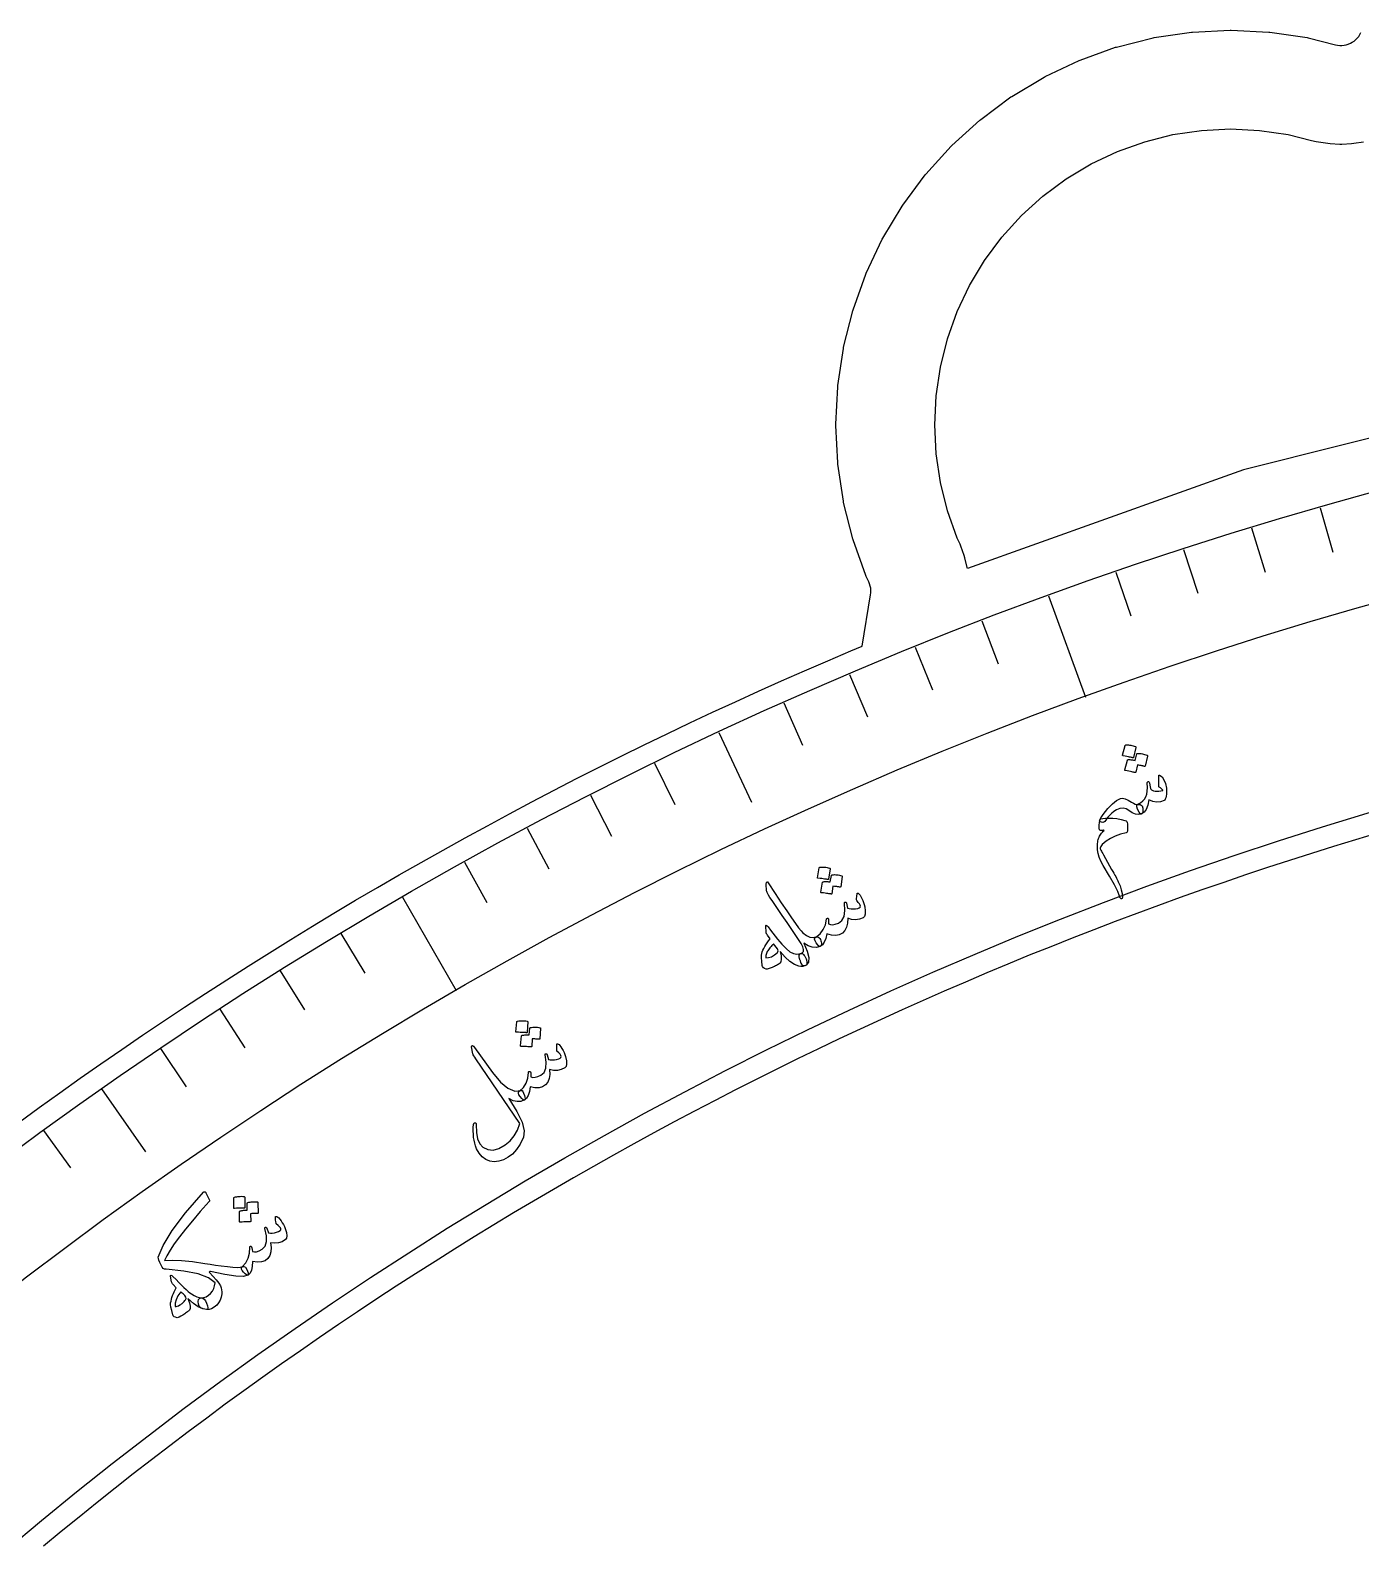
# Model space of a CAD drawing. Header units: millimetres. Extents: x -56 to 56, y -56 to 72.
# Drawn here: x -32.63 to -14.67, y 39.16 to 59.52 of the extents above; entities that cross this region are included whole.
import ezdxf

# ---------------------------------------------------------------- set-up
doc = ezdxf.new("R2010")
doc.units = ezdxf.units.MM
for name, color, linetype in [('CUT_INNER', 6, 'Continuous'), ('CUT_OUTER', 1, 'Continuous'), ('ENGRAVE', 7, 'Continuous'), ('ENGRAVE_FINE', 8, 'Continuous'), ('TEXT', 5, 'Continuous')]:
    doc.layers.add(name, color=color, linetype=linetype)

msp = doc.modelspace()

# ---------------------------------------------------------------- linework, layer by layer
at = {"layer": 'CUT_INNER'}
msp.add_lwpolyline([(-14.4429, 48.6854), (-14.7414, 48.5958), (-15.0393, 48.5045), (-15.3366, 48.4113), (-15.6334, 48.3162), (-15.9295, 48.2194), (-16.2251, 48.1208), (-16.5201, 48.0203), (-16.8144, 47.918), (-17.1081, 47.814), (-17.4012, 47.7081), (-17.6936, 47.6004), (-17.9853, 47.491), (-18.2764, 47.3797), (-18.5667, 47.2667), (-18.8564, 47.1519), (-19.1454, 47.0353), (-19.4336, 46.9169), (-19.7211, 46.7968), (-20.0079, 46.6749), (-20.2939, 46.5513), (-20.5792, 46.4259), (-20.8636, 46.2987), (-21.1473, 46.1698), (-21.4302, 46.0392), (-21.7123, 45.9068), (-21.9936, 45.7727), (-22.274, 45.6369), (-22.5536, 45.4994), (-22.8324, 45.3602), (-23.1103, 45.2192), (-23.3873, 45.0766), (-23.6635, 44.9322), (-23.9387, 44.7862), (-24.2131, 44.6384), (-24.4865, 44.489), (-24.759, 44.3379), (-25.0306, 44.1852), (-25.3012, 44.0308), (-25.5709, 43.8747), (-25.8397, 43.717), (-26.1074, 43.5576), (-26.3742, 43.3966), (-26.64, 43.2339), (-26.9048, 43.0697), (-27.1685, 42.9038), (-27.4313, 42.7363), (-27.693, 42.5671), (-27.9536, 42.3964), (-28.2132, 42.2241), (-28.4718, 42.0502), (-28.7293, 41.8747), (-28.9857, 41.6976), (-29.241, 41.519), (-29.4952, 41.3388), (-29.7483, 41.157), (-30.0003, 40.9737), (-30.2511, 40.7889), (-30.5008, 40.6025), (-30.7494, 40.4146), (-30.9968, 40.2252), (-31.243, 40.0342), (-31.4881, 39.8417), (-31.7319, 39.6478), (-31.9746, 39.4523), (-32.2161, 39.2554), (-32.4563, 39.057)], dxfattribs=at)
at = {"layer": 'CUT_OUTER'}
msp.add_lwpolyline([(-32.7872, 44.78), (-32.5118, 44.9804), (-32.2352, 45.179), (-31.9574, 45.376), (-31.6783, 45.5712), (-31.3981, 45.7647), (-31.1167, 45.9565), (-30.8341, 46.1466), (-30.5504, 46.3349), (-30.2655, 46.5215), (-29.9795, 46.7063), (-29.6924, 46.8894), (-29.4041, 47.0707), (-29.1147, 47.2502), (-28.8243, 47.428), (-28.5327, 47.6039), (-28.2401, 47.7781), (-27.9464, 47.9505), (-27.6516, 48.1211), (-27.3558, 48.2898), (-27.059, 48.4568), (-26.7612, 48.6219), (-26.4624, 48.7852), (-26.1625, 48.9466), (-25.8617, 49.1062), (-25.5599, 49.264), (-25.2571, 49.4199), (-24.9534, 49.5739), (-24.6488, 49.7261), (-24.3432, 49.8764), (-24.0367, 50.0249), (-23.7293, 50.1714), (-23.421, 50.3161), (-23.1118, 50.4588), (-22.8018, 50.5997), (-22.4909, 50.7386), (-22.1791, 50.8757), (-21.8666, 51.0108), (-21.5532, 51.144), (-21.4033, 51.2066), (-21.2878, 51.8999), (-21.2843, 51.93), (-21.2839, 51.9603), (-21.2866, 51.9906), (-21.2923, 52.0204), (-21.3009, 52.0494), (-21.3125, 52.0775), (-21.3473, 52.151), (-21.3529, 52.1646), (-21.5241, 52.643), (-21.5284, 52.6571), (-21.6518, 53.15), (-21.6547, 53.1644), (-21.7293, 53.6671), (-21.7307, 53.6817), (-21.7556, 54.1892), (-21.7556, 54.2039), (-21.7307, 54.7115), (-21.7293, 54.7261), (-21.6547, 55.2287), (-21.6518, 55.2432), (-21.5284, 55.7361), (-21.5241, 55.7502), (-21.3529, 56.2286), (-21.3473, 56.2422), (-21.13, 56.7015), (-21.1231, 56.7145), (-20.8619, 57.1504), (-20.8537, 57.1626), (-20.551, 57.5707), (-20.5417, 57.5821), (-20.2004, 57.9586), (-20.19, 57.969), (-19.8135, 58.3102), (-19.8021, 58.3196), (-19.394, 58.6223), (-19.3818, 58.6304), (-18.9459, 58.8917), (-18.9329, 58.8986), (-18.4736, 59.1159), (-18.46, 59.1215), (-17.9816, 59.2927), (-17.9675, 59.297), (-17.4746, 59.4204), (-17.4602, 59.4233), (-16.9575, 59.4979), (-16.9429, 59.4993), (-16.4354, 59.5242), (-16.4206, 59.5242), (-15.9131, 59.4993), (-15.8985, 59.4979), (-15.3958, 59.4233), (-15.3814, 59.4204), (-15.0124, 59.328), (-14.9836, 59.3223), (-14.9543, 59.3194), (-14.9248, 59.3194), (-14.8955, 59.3223), (-14.8666, 59.328), (-14.8385, 59.3365), (-14.8113, 59.3478), (-14.7853, 59.3617), (-14.7608, 59.378), (-14.7381, 59.3967), (-14.7173, 59.4175), (-14.6986, 59.4403), (-14.6822, 59.4648), (-14.6683, 59.4907)], dxfattribs=at)
at = {"layer": 'ENGRAVE'}
for points in [[(-10.9251, 54.924), (-16.2559, 53.5887), (-19.9811, 52.2558), (-19.984, 52.2705), (-20.0159, 52.4013), (-20.0246, 52.4304), (-20.0696, 52.5573), (-20.0811, 52.5854), (-20.1084, 52.647), (-20.1183, 52.668), (-20.2504, 53.0371), (-20.3456, 53.4173), (-20.4032, 53.8051), (-20.4224, 54.1966), (-20.4032, 54.5881), (-20.3456, 54.9759), (-20.2504, 55.3561), (-20.1183, 55.7252), (-19.9507, 56.0795), (-19.7492, 56.4158), (-19.5157, 56.7306), (-19.2525, 57.0211), (-18.962, 57.2843), (-18.6472, 57.5178), (-18.3109, 57.7193), (-17.9566, 57.8869), (-17.5875, 58.019), (-17.2073, 58.1142), (-16.8195, 58.1717), (-16.428, 58.191), (-16.0365, 58.1717), (-15.6487, 58.1142), (-15.3361, 58.0359), (-15.2723, 58.0216), (-15.2434, 58.0159), (-15.1141, 57.9967), (-15.0848, 57.9938), (-14.9543, 57.9874), (-14.9248, 57.9874), (-14.7943, 57.9938), (-14.765, 57.9967), (-14.6357, 58.0159)], [(-18.8853, 51.887), (-18.3884, 50.5216)], [(-23.3357, 50.0436), (-22.8971, 49.1029)], [(-27.6085, 47.8193), (-26.882, 46.561)], [(-31.6711, 45.2311), (-31.0759, 44.3809)]]:
    msp.add_lwpolyline(points, dxfattribs=at)
for radius in [55.2169, 53.764, 51.0656]:
    msp.add_circle((0, 0), radius, dxfattribs=at)
at = {"layer": 'ENGRAVE_FINE'}
for points in [[(-15.2199, 53.0779), (-15.0482, 52.4794)], [(-16.1439, 52.8042), (-15.9618, 52.2087)], [(-17.063, 52.5144), (-16.8705, 51.9222)], [(-17.9769, 52.2087), (-17.7741, 51.6199)], [(-19.788, 51.5495), (-19.5648, 50.9681)], [(-20.6846, 51.1963), (-20.4514, 50.6189)], [(-21.575, 50.8275), (-21.3317, 50.2543)], [(-22.4588, 50.4432), (-22.2055, 49.8743)], [(-24.2055, 49.6287), (-23.9325, 49.069)], [(-25.068, 49.1987), (-24.7853, 48.6438)], [(-25.9228, 48.7537), (-25.6304, 48.2039)], [(-26.7697, 48.2938), (-26.4678, 47.7492)], [(-28.4388, 47.3302), (-28.1181, 46.7964)], [(-29.2605, 46.8266), (-28.9305, 46.2985)], [(-30.0733, 46.3088), (-29.7342, 45.7866)], [(-30.8769, 45.7769), (-30.5287, 45.2607)], [(-32.4557, 44.6715), (-32.0897, 44.1677)]]:
    msp.add_lwpolyline(points, dxfattribs=at)
at = {"layer": 'TEXT'}
for points in [[(-17.8506, 49.869), (-17.8494, 49.8715), (-17.8472, 49.8735), (-17.844, 49.8751), (-17.8398, 49.8762), (-17.8233, 49.876), (-17.8071, 49.8751), (-17.7911, 49.8735), (-17.7754, 49.8711), (-17.7599, 49.868), (-17.7444, 49.8641), (-17.7289, 49.8593), (-17.7134, 49.8537), (-17.7092, 49.8512), (-17.7065, 49.8483), (-17.7054, 49.8451), (-17.7058, 49.8416), (-17.7371, 49.7052), (-17.7389, 49.7023), (-17.7422, 49.7009), (-17.7468, 49.7011), (-17.7529, 49.7028), (-17.7581, 49.7043), (-17.7662, 49.7063), (-17.7772, 49.709), (-17.7912, 49.7122), (-17.8082, 49.716), (-17.8286, 49.7203), (-17.8522, 49.725), (-17.8792, 49.7301), (-17.8829, 49.7313), (-17.8852, 49.7329), (-17.886, 49.7351), (-17.8853, 49.7378)], [(-17.6944, 49.7533), (-17.6932, 49.7558), (-17.691, 49.7578), (-17.6878, 49.7594), (-17.6836, 49.7605), (-17.6672, 49.7602), (-17.651, 49.7593), (-17.6351, 49.7576), (-17.6194, 49.7552), (-17.6039, 49.7521), (-17.5884, 49.7481), (-17.573, 49.7433), (-17.5575, 49.7376), (-17.5542, 49.7354), (-17.552, 49.7326), (-17.5511, 49.7291), (-17.5514, 49.725), (-17.5828, 49.5887), (-17.5842, 49.5866), (-17.5871, 49.5856), (-17.5914, 49.5857), (-17.5971, 49.5869), (-17.6009, 49.5879), (-17.6068, 49.5893), (-17.6149, 49.5911), (-17.6251, 49.5935), (-17.6374, 49.5962), (-17.6518, 49.5992), (-17.6683, 49.6025), (-17.6868, 49.6061), (-17.709, 49.5059), (-17.7109, 49.5029), (-17.7141, 49.5016), (-17.7187, 49.5018), (-17.7248, 49.5035), (-17.7299, 49.505), (-17.738, 49.507), (-17.749, 49.5097), (-17.7629, 49.5129), (-17.78, 49.5167), (-17.8003, 49.521), (-17.8238, 49.5257), (-17.8507, 49.5309), (-17.8538, 49.5322), (-17.8556, 49.5341), (-17.8561, 49.5363), (-17.8553, 49.5391), (-17.821, 49.6702), (-17.8198, 49.6727), (-17.8177, 49.6747), (-17.8145, 49.6763), (-17.8103, 49.6774), (-17.7987, 49.6772), (-17.787, 49.6768), (-17.7754, 49.6761), (-17.7637, 49.6751), (-17.7521, 49.6736), (-17.7407, 49.6716), (-17.7293, 49.669), (-17.7181, 49.6658)], [(-17.3973, 49.4567), (-17.3969, 49.4634), (-17.3949, 49.4674), (-17.3913, 49.4687), (-17.3862, 49.4672), (-17.3537, 49.4434), (-17.3277, 49.4063), (-17.3082, 49.3558), (-17.295, 49.2919), (-17.2925, 49.2633), (-17.2921, 49.2358), (-17.294, 49.2093), (-17.2981, 49.1839), (-17.3041, 49.1607), (-17.3107, 49.1428), (-17.318, 49.1303), (-17.3259, 49.1231), (-17.3753, 49.1071), (-17.4262, 49.1032), (-17.4787, 49.1116), (-17.5326, 49.1321), (-17.5468, 49.0599), (-17.5682, 49.0044), (-17.5967, 48.9654), (-17.6323, 48.943), (-17.6385, 48.9429), (-17.6456, 48.9469), (-17.6535, 48.9549), (-17.6622, 48.9669), (-17.6834, 49.0072), (-17.6934, 49.0385), (-17.6921, 49.061), (-17.6796, 49.0744), (-17.6435, 49.095), (-17.6136, 49.1184), (-17.5898, 49.1447), (-17.5722, 49.174), (-17.5602, 49.2087), (-17.5533, 49.2512), (-17.5513, 49.3016), (-17.5545, 49.3599), (-17.554, 49.3672), (-17.5516, 49.3729), (-17.5475, 49.3769), (-17.5416, 49.3794), (-17.5348, 49.3798), (-17.5297, 49.3774), (-17.5263, 49.3721), (-17.5246, 49.364), (-17.5203, 49.3325), (-17.5156, 49.3074), (-17.5106, 49.289), (-17.5052, 49.277), (-17.4976, 49.2695), (-17.4854, 49.263), (-17.4687, 49.2575), (-17.4473, 49.253), (-17.4227, 49.2507), (-17.3974, 49.2513), (-17.3715, 49.2548), (-17.345, 49.2612), (-17.3449, 49.2612), (-17.3446, 49.2613), (-17.3442, 49.2615), (-17.3435, 49.2617), (-17.343, 49.2634), (-17.3439, 49.2661), (-17.3461, 49.2698), (-17.3496, 49.2744), (-17.3554, 49.2802), (-17.3641, 49.2874), (-17.3758, 49.296), (-17.3904, 49.3061), (-17.393, 49.3079), (-17.3949, 49.3107), (-17.3961, 49.3143), (-17.3965, 49.3187)], [(-17.9151, 49.1509), (-17.8865, 49.1548), (-17.8517, 49.148), (-17.8107, 49.1303), (-17.7636, 49.1019), (-17.7392, 49.0873), (-17.7178, 49.0776), (-17.6994, 49.0728), (-17.684, 49.0729), (-17.647, 49.072), (-17.6227, 49.0545), (-17.6112, 49.0205), (-17.6124, 48.9699), (-17.6149, 48.9604), (-17.6197, 48.9525), (-17.627, 48.9462), (-17.6366, 48.9414), (-17.674, 48.9345), (-17.7137, 48.94), (-17.7556, 48.9579), (-17.7997, 48.9881), (-17.8384, 49.0119), (-17.879, 49.0216), (-17.9218, 49.017), (-17.9666, 48.9982), (-17.9887, 48.9851), (-18.0099, 48.9707), (-18.03, 48.9551), (-18.0492, 48.9381), (-18.0672, 48.9199), (-18.0838, 48.9005), (-18.099, 48.88), (-18.1129, 48.8583), (-18.1261, 48.8411), (-18.1398, 48.8309), (-18.154, 48.8275), (-18.1687, 48.8309), (-18.1823, 48.8384), (-18.1912, 48.8461), (-18.1956, 48.8541), (-18.1952, 48.8624), (-18.1905, 48.8739), (-18.1812, 48.89), (-18.1671, 48.9108), (-18.1483, 48.9362), (-18.0831, 49.0168), (-18.0224, 49.0794), (-17.9663, 49.1241), (-17.9151, 49.1509)], [(-18.2007, 48.7444), (-18.2006, 48.7917), (-18.1989, 48.8279), (-18.1955, 48.8532), (-18.1905, 48.8675), (-18.1778, 48.8764), (-18.1537, 48.8828), (-18.1182, 48.8869), (-18.0713, 48.8885), (-18.0164, 48.8869), (-17.9618, 48.8809), (-17.9075, 48.8707), (-17.8536, 48.8561), (-17.8391, 48.8496), (-17.8287, 48.8396), (-17.8223, 48.826), (-17.82, 48.8089), (-17.819, 48.7913), (-17.8184, 48.7756), (-17.8181, 48.7618), (-17.8181, 48.7501), (-17.8183, 48.7404), (-17.8185, 48.733), (-17.8186, 48.7279), (-17.8188, 48.725), (-17.8207, 48.7114), (-17.8244, 48.7011), (-17.8299, 48.694), (-17.8372, 48.6902), (-17.9148, 48.6694), (-17.9856, 48.6434), (-18.0495, 48.6122), (-18.1066, 48.5758), (-18.1362, 48.5527), (-18.1602, 48.5292), (-18.1784, 48.5054), (-18.191, 48.4812), (-18.1902, 48.4776), (-18.1879, 48.4718), (-18.1842, 48.4637), (-18.1789, 48.4534), (-18.1723, 48.4408), (-18.1642, 48.426), (-18.1546, 48.4089), (-18.1435, 48.3896), (-18.0347, 48.195), (-18.0191, 48.1679), (-18.0047, 48.1426), (-17.9915, 48.119), (-17.9794, 48.0972), (-17.9686, 48.0772), (-17.9592, 48.059), (-17.9512, 48.0426), (-17.9447, 48.0282), (-17.9209, 47.9713), (-17.9031, 47.9181), (-17.8915, 47.8688), (-17.8858, 47.8231), (-17.8869, 47.8141), (-17.8896, 47.8072), (-17.8939, 47.8024), (-17.8997, 47.7997), (-17.9086, 47.7998), (-17.9164, 47.8054), (-17.9231, 47.8167), (-17.9286, 47.8336), (-17.9522, 47.8955), (-17.9967, 47.985), (-18.0622, 48.1021), (-18.1488, 48.2467), (-18.1794, 48.3044), (-18.2022, 48.3593), (-18.2171, 48.4113), (-18.2242, 48.4604), (-18.2253, 48.4834), (-18.2255, 48.5054), (-18.225, 48.5262), (-18.2236, 48.5461), (-18.2214, 48.5648), (-18.2183, 48.5823), (-18.2143, 48.5985), (-18.2094, 48.6136), (-18.203, 48.6281), (-18.1957, 48.6423), (-18.1876, 48.6562), (-18.1786, 48.6698), (-18.169, 48.6832), (-18.1587, 48.6963), (-18.1478, 48.7093), (-18.1364, 48.722), (-18.1376, 48.7224), (-18.1391, 48.7227), (-18.141, 48.7228), (-18.1432, 48.7228), (-18.1459, 48.7226), (-18.1489, 48.7223), (-18.1522, 48.7219), (-18.1559, 48.7214), (-18.1594, 48.7217), (-18.1629, 48.7219), (-18.1665, 48.7219), (-18.1701, 48.7219), (-18.1738, 48.7218), (-18.1777, 48.7218), (-18.1816, 48.7218), (-18.1857, 48.7219), (-18.1923, 48.7236), (-18.1971, 48.728), (-18.1999, 48.7349), (-18.2007, 48.7444)], [(-21.9815, 48.2166), (-21.9805, 48.2192), (-21.9785, 48.2214), (-21.9755, 48.2232), (-21.9714, 48.2247), (-21.9549, 48.2259), (-21.9386, 48.2263), (-21.9226, 48.2261), (-21.9068, 48.225), (-21.891, 48.2233), (-21.8752, 48.2206), (-21.8594, 48.2172), (-21.8434, 48.2129), (-21.839, 48.2107), (-21.8361, 48.2081), (-21.8347, 48.205), (-21.8348, 48.2014), (-21.8546, 48.0629), (-21.8562, 48.0598), (-21.8594, 48.0582), (-21.864, 48.058), (-21.8702, 48.0592), (-21.8755, 48.0602), (-21.8837, 48.0616), (-21.8949, 48.0633), (-21.9091, 48.0654), (-21.9265, 48.0677), (-21.9471, 48.0702), (-21.9711, 48.0729), (-21.9984, 48.0758), (-22.0022, 48.0766), (-22.0046, 48.0781), (-22.0056, 48.0802), (-22.0051, 48.083)], [(-21.8161, 48.1145), (-21.8151, 48.1171), (-21.8131, 48.1193), (-21.81, 48.1211), (-21.8059, 48.1225), (-21.7895, 48.1237), (-21.7733, 48.1241), (-21.7573, 48.1237), (-21.7415, 48.1227), (-21.7258, 48.1208), (-21.71, 48.1182), (-21.6942, 48.1147), (-21.6784, 48.1103), (-21.6748, 48.1084), (-21.6725, 48.1057), (-21.6712, 48.1023), (-21.6712, 48.0982), (-21.6911, 47.9598), (-21.6923, 47.9576), (-21.6951, 47.9563), (-21.6993, 47.9561), (-21.7052, 47.9568), (-21.709, 47.9574), (-21.7151, 47.9583), (-21.7233, 47.9595), (-21.7336, 47.961), (-21.7461, 47.9627), (-21.7607, 47.9645), (-21.7774, 47.9664), (-21.7962, 47.9684), (-21.81, 47.8666), (-21.8116, 47.8636), (-21.8147, 47.8619), (-21.8193, 47.8617), (-21.8255, 47.863), (-21.8307, 47.864), (-21.839, 47.8654), (-21.8502, 47.8671), (-21.8643, 47.8691), (-21.8816, 47.8715), (-21.9022, 47.874), (-21.9261, 47.8767), (-21.9533, 47.8796), (-21.9565, 47.8807), (-21.9584, 47.8824), (-21.9591, 47.8846), (-21.9586, 47.8875), (-21.9354, 48.021), (-21.9344, 48.0236), (-21.9324, 48.0258), (-21.9293, 48.0276), (-21.9253, 48.029), (-21.9137, 48.0299), (-21.902, 48.0304), (-21.8904, 48.0307), (-21.8787, 48.0306), (-21.867, 48.0302), (-21.8554, 48.0291), (-21.8438, 48.0275), (-21.8324, 48.0253)], [(-22.2461, 46.9897), (-22.2507, 47.0174), (-22.2504, 47.0384), (-22.2452, 47.0526), (-22.2351, 47.0602), (-22.2193, 47.0663), (-22.2073, 47.0729), (-22.1993, 47.08), (-22.1951, 47.0877), (-22.1944, 47.1147), (-22.205, 47.1503), (-22.2269, 47.1946), (-22.2601, 47.2475), (-22.3425, 47.3689), (-22.4158, 47.4769), (-22.4801, 47.5717), (-22.5351, 47.6532), (-22.5812, 47.7213), (-22.6182, 47.7762), (-22.6463, 47.8176), (-22.6653, 47.8457), (-22.6769, 47.8648), (-22.6856, 47.8812), (-22.6912, 47.895), (-22.6939, 47.9061), (-22.6971, 47.9938), (-22.6929, 48.0163), (-22.6869, 48.0274), (-22.6789, 48.0272), (-22.6691, 48.0157), (-22.5764, 47.8712), (-22.4936, 47.7438), (-22.4204, 47.6337), (-22.3569, 47.5407), (-22.3033, 47.4648), (-22.2596, 47.4058), (-22.2257, 47.3636), (-22.2018, 47.3384), (-22.1527, 47.3014), (-22.1072, 47.2798), (-22.0653, 47.2737), (-22.0271, 47.283), (-22.0149, 47.2857), (-22.0023, 47.2829), (-21.9892, 47.2746), (-21.9757, 47.2606), (-21.9657, 47.2466), (-21.9583, 47.2315), (-21.9537, 47.2153), (-21.9518, 47.1982), (-21.9526, 47.1828), (-21.9556, 47.1707), (-21.9608, 47.1619), (-21.9681, 47.1563), (-22.0207, 47.141), (-22.0752, 47.1431), (-22.1316, 47.1628), (-22.1898, 47.1999), (-22.1436, 47.0928), (-22.1228, 47.0076), (-22.1274, 46.9443), (-22.1574, 46.9029), (-22.1672, 46.8968), (-22.1765, 46.893), (-22.1852, 46.8917), (-22.1934, 46.8928), (-22.2026, 46.8967), (-22.211, 46.9038), (-22.2185, 46.914), (-22.2252, 46.9275), (-22.2281, 46.9355), (-22.231, 46.9434), (-22.2339, 46.9512), (-22.2367, 46.959), (-22.2394, 46.9667), (-22.2419, 46.9744), (-22.2441, 46.982), (-22.2461, 46.9897)], [(-21.4696, 47.8706), (-21.4675, 47.8741), (-21.4635, 47.875), (-21.4577, 47.8734), (-21.4502, 47.8691), (-21.4403, 47.8606), (-21.4296, 47.8469), (-21.418, 47.828), (-21.4057, 47.804), (-21.3927, 47.7762), (-21.382, 47.7483), (-21.3736, 47.7202), (-21.3674, 47.6919), (-21.3606, 47.6346), (-21.3619, 47.5906), (-21.3712, 47.56), (-21.3887, 47.5428), (-21.4397, 47.5233), (-21.4914, 47.5156), (-21.5441, 47.5196), (-21.5977, 47.5352), (-21.6004, 47.471), (-21.6131, 47.416), (-21.636, 47.3703), (-21.669, 47.3338), (-21.7103, 47.3101), (-21.7589, 47.301), (-21.8149, 47.3064), (-21.8783, 47.3263), (-21.893, 47.2634), (-21.9131, 47.214), (-21.9386, 47.1781), (-21.9695, 47.1557), (-21.9781, 47.1564), (-21.99, 47.165), (-22.0051, 47.1814), (-22.0235, 47.2058), (-22.0381, 47.2316), (-22.0438, 47.2529), (-22.0406, 47.2698), (-22.0285, 47.2823), (-21.9706, 47.3271), (-21.9271, 47.382), (-21.898, 47.4471), (-21.8834, 47.5223), (-21.8826, 47.5264), (-21.8812, 47.5297), (-21.8793, 47.5322), (-21.8767, 47.5339), (-21.8732, 47.5351), (-21.8697, 47.5354), (-21.8663, 47.5348), (-21.8629, 47.5334), (-21.8581, 47.5265), (-21.8552, 47.5122), (-21.8544, 47.4906), (-21.8555, 47.4617), (-21.8316, 47.4508), (-21.8012, 47.4486), (-21.7645, 47.4551), (-21.7213, 47.4703), (-21.6746, 47.5048), (-21.6455, 47.5608), (-21.634, 47.6384), (-21.6401, 47.7376), (-21.6404, 47.7426), (-21.6399, 47.7466), (-21.6384, 47.7495), (-21.636, 47.7513), (-21.6319, 47.7528), (-21.628, 47.7533), (-21.6242, 47.7528), (-21.6207, 47.7514), (-21.6174, 47.7487), (-21.6147, 47.7456), (-21.6127, 47.7423), (-21.6115, 47.7386), (-21.5988, 47.6728), (-21.5756, 47.6656), (-21.5498, 47.6617), (-21.5216, 47.661), (-21.4907, 47.6637), (-21.4621, 47.6692), (-21.4418, 47.6768), (-21.4298, 47.6863), (-21.4261, 47.6978), (-21.4294, 47.7115), (-21.4388, 47.7288), (-21.4542, 47.7497), (-21.4758, 47.7742), (-21.4779, 47.783), (-21.4776, 47.8019), (-21.4748, 47.8311), (-21.4696, 47.8706)], [(-22.4256, 47.1227), (-22.3775, 47.0832), (-22.3297, 47.0596), (-22.2822, 47.052), (-22.2351, 47.0602), (-22.2219, 47.0619), (-22.2088, 47.058), (-22.1959, 47.0484), (-22.1831, 47.0333), (-22.1775, 47.0246), (-22.1722, 47.0156), (-22.1672, 47.0063), (-22.1624, 46.9967), (-22.1581, 46.9867), (-22.1546, 46.9763), (-22.1517, 46.9657), (-22.1495, 46.9547), (-22.1471, 46.9361), (-22.1474, 46.9214), (-22.1503, 46.9105), (-22.156, 46.9036), (-22.1792, 46.8926), (-22.2035, 46.8862), (-22.229, 46.8845), (-22.2556, 46.8873), (-22.315, 46.9095), (-22.3769, 46.9504), (-22.4415, 47.01), (-22.5087, 47.0883), (-22.4969, 47.0286), (-22.4938, 46.9818), (-22.4995, 46.9481), (-22.514, 46.9274), (-22.5238, 46.9203), (-22.5344, 46.9133), (-22.5458, 46.9063), (-22.5579, 46.8994), (-22.5709, 46.8925), (-22.5849, 46.8856), (-22.5998, 46.8786), (-22.6156, 46.8716), (-22.6453, 46.8597), (-22.6688, 46.852), (-22.6862, 46.8485), (-22.6975, 46.8493), (-22.7192, 46.8571), (-22.7353, 46.868), (-22.7459, 46.8821), (-22.7509, 46.8993), (-22.7573, 46.9574), (-22.7605, 47.0033), (-22.7605, 47.0369), (-22.7574, 47.0583), (-22.7502, 47.0813), (-22.7411, 47.1049), (-22.7301, 47.129), (-22.7172, 47.1535), (-22.7023, 47.1786), (-22.6855, 47.2041), (-22.6667, 47.2301), (-22.646, 47.2566), (-22.6813, 47.3085), (-22.6852, 47.315), (-22.6887, 47.3209), (-22.6919, 47.3264), (-22.6948, 47.3313), (-22.6971, 47.3359), (-22.6988, 47.3402), (-22.6998, 47.3441), (-22.7001, 47.3477), (-22.7035, 47.427), (-22.7019, 47.4385), (-22.6959, 47.441), (-22.6853, 47.4344), (-22.6702, 47.4188), (-22.639, 47.3746), (-22.6079, 47.3324), (-22.5769, 47.2924), (-22.546, 47.2545), (-22.5153, 47.2187), (-22.485, 47.1847), (-22.4551, 47.1528), (-22.4256, 47.1227)], [(-22.5971, 47.1905), (-22.6057, 47.1828), (-22.6144, 47.1745), (-22.6233, 47.1657), (-22.6324, 47.1564), (-22.6415, 47.1463), (-22.6503, 47.1353), (-22.6588, 47.1233), (-22.6671, 47.1104), (-22.6752, 47.0976), (-22.6823, 47.0846), (-22.6884, 47.0714), (-22.6936, 47.0581), (-22.6977, 47.0445), (-22.7007, 47.0309), (-22.7026, 47.0172), (-22.7033, 47.0034), (-22.6645, 47.0043), (-22.625, 47.0166), (-22.5847, 47.0401), (-22.5436, 47.075), (-22.5387, 47.0837), (-22.5375, 47.0947), (-22.54, 47.108), (-22.5462, 47.1237)], [(-26.064, 46.1378), (-26.0632, 46.1405), (-26.0614, 46.1429), (-26.0585, 46.1449), (-26.0545, 46.1467), (-26.0382, 46.1493), (-26.0221, 46.1512), (-26.0061, 46.1523), (-25.9902, 46.1527), (-25.9744, 46.1523), (-25.9584, 46.151), (-25.9423, 46.1489), (-25.9261, 46.146), (-25.9215, 46.1443), (-25.9184, 46.1419), (-25.9167, 46.1389), (-25.9165, 46.1354), (-25.9243, 45.9957), (-25.9256, 45.9924), (-25.9286, 45.9905), (-25.9332, 45.99), (-25.9394, 45.9907), (-25.9448, 45.9912), (-25.9531, 45.9918), (-25.9645, 45.9926), (-25.9788, 45.9934), (-25.9962, 45.9942), (-26.017, 45.995), (-26.0411, 45.9956), (-26.0686, 45.9961), (-26.0725, 45.9966), (-26.075, 45.9978), (-26.0761, 45.9999), (-26.0759, 46.0027)], [(-25.8903, 46.0504), (-25.8896, 46.053), (-25.8877, 46.0554), (-25.8849, 46.0575), (-25.8809, 46.0592), (-25.8647, 46.0618), (-25.8485, 46.0636), (-25.8326, 46.0647), (-25.8167, 46.065), (-25.8009, 46.0645), (-25.785, 46.0632), (-25.7689, 46.0611), (-25.7528, 46.0581), (-25.7491, 46.0565), (-25.7465, 46.0541), (-25.745, 46.0508), (-25.7446, 46.0467), (-25.7524, 45.9071), (-25.7534, 45.9047), (-25.7561, 45.9032), (-25.7603, 45.9026), (-25.7662, 45.9029), (-25.7701, 45.9032), (-25.7762, 45.9035), (-25.7845, 45.904), (-25.7949, 45.9046), (-25.8075, 45.9052), (-25.8222, 45.9057), (-25.839, 45.9062), (-25.8579, 45.9066), (-25.8628, 45.804), (-25.8641, 45.8008), (-25.8671, 45.7989), (-25.8717, 45.7983), (-25.8779, 45.799), (-25.8833, 45.7996), (-25.8916, 45.8002), (-25.9029, 45.8009), (-25.9172, 45.8018), (-25.9346, 45.8026), (-25.9553, 45.8034), (-25.9794, 45.804), (-26.0067, 45.8045), (-26.01, 45.8054), (-26.0121, 45.8069), (-26.013, 45.809), (-26.0127, 45.8119), (-26.0011, 45.9469), (-26.0003, 45.9496), (-25.9985, 45.9519), (-25.9956, 45.954), (-25.9917, 45.9558), (-25.9802, 45.9577), (-25.9687, 45.9592), (-25.9571, 45.9605), (-25.9454, 45.9614), (-25.9337, 45.962), (-25.9221, 45.9619), (-25.9104, 45.9613), (-25.8988, 45.9601)], [(-25.5241, 45.8373), (-25.5222, 45.841), (-25.5184, 45.8423), (-25.5125, 45.8411), (-25.5046, 45.8375), (-25.494, 45.8299), (-25.4821, 45.8171), (-25.469, 45.7994), (-25.4546, 45.7765), (-25.4393, 45.7499), (-25.4262, 45.723), (-25.4154, 45.6957), (-25.4068, 45.6681), (-25.3951, 45.6116), (-25.3925, 45.5677), (-25.3992, 45.5364), (-25.4152, 45.5177), (-25.4642, 45.494), (-25.5152, 45.4818), (-25.568, 45.4812), (-25.6227, 45.4921), (-25.6198, 45.4279), (-25.6278, 45.3721), (-25.6467, 45.3245), (-25.6764, 45.2853), (-25.7155, 45.2582), (-25.7631, 45.2449), (-25.8194, 45.2454), (-25.8842, 45.2598), (-25.8935, 45.1958), (-25.9092, 45.1448), (-25.9315, 45.1069), (-25.9603, 45.0819), (-25.969, 45.0818), (-25.9815, 45.0894), (-25.9981, 45.1045), (-26.0185, 45.1272), (-26.0352, 45.1516), (-26.0427, 45.1723), (-26.041, 45.1895), (-26.03, 45.203), (-25.9762, 45.2526), (-25.9376, 45.311), (-25.9143, 45.3784), (-25.9062, 45.4546), (-25.9058, 45.4587), (-25.9047, 45.4621), (-25.903, 45.4648), (-25.9006, 45.4667), (-25.8972, 45.4682), (-25.8938, 45.4688), (-25.8903, 45.4686), (-25.8867, 45.4674), (-25.8813, 45.4609), (-25.8773, 45.4469), (-25.8746, 45.4255), (-25.8732, 45.3966), (-25.8484, 45.3878), (-25.818, 45.3882), (-25.782, 45.3979), (-25.7402, 45.4168), (-25.6967, 45.4552), (-25.6725, 45.5135), (-25.6678, 45.5918), (-25.6824, 45.6901), (-25.6832, 45.6951), (-25.683, 45.6991), (-25.6818, 45.7021), (-25.6796, 45.7041), (-25.6756, 45.7059), (-25.6717, 45.7067), (-25.668, 45.7066), (-25.6643, 45.7055), (-25.6607, 45.7031), (-25.6578, 45.7003), (-25.6556, 45.6971), (-25.654, 45.6935), (-25.6356, 45.6291), (-25.6119, 45.6239), (-25.586, 45.6223), (-25.5577, 45.6241), (-25.5272, 45.6293), (-25.4992, 45.6374), (-25.4796, 45.6466), (-25.4685, 45.6572), (-25.4659, 45.669), (-25.4703, 45.6823), (-25.4811, 45.6987), (-25.4983, 45.7182), (-25.5219, 45.7408), (-25.5248, 45.7493), (-25.5261, 45.7682), (-25.5259, 45.7976), (-25.5241, 45.8373)], [(-26.3946, 45.4548), (-26.2868, 45.3244), (-26.1854, 45.2405), (-26.0903, 45.2031), (-26.0014, 45.2122), (-25.993, 45.2081), (-25.9838, 45.1955), (-25.9737, 45.1745), (-25.9628, 45.145), (-25.9551, 45.1212), (-25.9519, 45.1029), (-25.9532, 45.09), (-25.959, 45.0827), (-26.0085, 45.0631), (-26.0608, 45.0598), (-26.1158, 45.0728), (-26.1737, 45.102), (-26.0633, 44.9282), (-25.9934, 44.783), (-25.9638, 44.6665), (-25.9744, 44.5787), (-26.0193, 44.4879), (-26.0686, 44.4125), (-26.1224, 44.3526), (-26.1808, 44.3081), (-26.2455, 44.2745), (-26.3085, 44.2546), (-26.3697, 44.2486), (-26.4292, 44.2563), (-26.4843, 44.2779), (-26.5323, 44.3131), (-26.5731, 44.3622), (-26.6068, 44.425), (-26.6206, 44.4611), (-26.6319, 44.4986), (-26.6408, 44.5376), (-26.6473, 44.578), (-26.6513, 44.6199), (-26.6527, 44.6634), (-26.6515, 44.7084), (-26.6477, 44.7549), (-26.6463, 44.7605), (-26.644, 44.7653), (-26.6407, 44.7692), (-26.6365, 44.7724), (-26.6325, 44.7741), (-26.6284, 44.7746), (-26.6241, 44.7737), (-26.6198, 44.7715), (-26.616, 44.768), (-26.6135, 44.7631), (-26.6121, 44.7568), (-26.6119, 44.7491), (-26.6103, 44.6429), (-26.5946, 44.5566), (-26.5649, 44.4902), (-26.5213, 44.4436), (-26.4564, 44.4121), (-26.3848, 44.407), (-26.3063, 44.4281), (-26.221, 44.4755), (-26.1536, 44.5313), (-26.0983, 44.598), (-26.055, 44.6754), (-26.0236, 44.7638), (-26.6191, 45.6384), (-26.6332, 45.6593), (-26.6442, 45.6776), (-26.6521, 45.6933), (-26.6568, 45.7062), (-26.6779, 45.8017), (-26.6721, 45.8143), (-26.663, 45.8167), (-26.6507, 45.8088), (-26.6351, 45.7907)], [(-30.2924, 43.8396), (-30.2886, 43.8419), (-30.2849, 43.8433), (-30.2814, 43.844), (-30.2781, 43.8438), (-30.2732, 43.8426), (-30.2688, 43.8394), (-30.2647, 43.8343), (-30.2609, 43.8274), (-30.2143, 43.7294), (-30.2127, 43.7245), (-30.2128, 43.7196), (-30.2146, 43.7147), (-30.2181, 43.7098), (-30.3376, 43.5765), (-30.4443, 43.4526), (-30.5384, 43.3383), (-30.6198, 43.2336), (-30.6887, 43.1386), (-30.745, 43.0535), (-30.7889, 42.9784), (-30.8204, 42.9132), (-30.7175, 42.921), (-30.5924, 42.9175), (-30.4451, 42.9025), (-30.2759, 42.876), (-30.2057, 42.8646), (-30.1317, 42.8537), (-30.0539, 42.8433), (-29.9723, 42.8333), (-29.8973, 42.8257), (-29.8391, 42.8226), (-29.7979, 42.824), (-29.7735, 42.83), (-29.7478, 42.8351), (-29.7257, 42.8235), (-29.7071, 42.7953), (-29.692, 42.7506), (-29.6894, 42.7374), (-29.6889, 42.7272), (-29.6903, 42.7198), (-29.6938, 42.7153), (-29.7525, 42.6997), (-29.8563, 42.7032), (-30.0054, 42.7254), (-30.2002, 42.7661), (-30.2094, 42.7651), (-30.2146, 42.763), (-30.2159, 42.7596), (-30.2132, 42.7549), (-30.1629, 42.7014), (-30.1216, 42.6534), (-30.0894, 42.6108), (-30.0662, 42.5737), (-30.0567, 42.5459), (-30.0506, 42.5187), (-30.048, 42.4922), (-30.0489, 42.4662), (-30.0566, 42.4214), (-30.0704, 42.3811), (-30.0903, 42.3451), (-30.1165, 42.3136), (-30.1501, 42.2842), (-30.1841, 42.2644), (-30.2187, 42.2543), (-30.2537, 42.2537), (-30.2968, 42.2624), (-30.3291, 42.2775), (-30.3507, 42.2992), (-30.3615, 42.3273), (-30.3647, 42.363), (-30.3599, 42.3887), (-30.3469, 42.4044), (-30.3258, 42.4102), (-30.2915, 42.4151), (-30.2589, 42.427), (-30.2281, 42.446), (-30.1989, 42.4721), (-30.1739, 42.5032), (-30.1555, 42.5372), (-30.1436, 42.5741), (-30.1383, 42.614), (-30.2279, 42.6819), (-30.3679, 42.7352), (-30.5585, 42.7735), (-30.7998, 42.7961), (-30.8196, 42.7999), (-30.8367, 42.8092), (-30.8513, 42.8239), (-30.8633, 42.8441), (-30.8831, 42.8863), (-30.8965, 42.9197), (-30.9035, 42.9442), (-30.9042, 42.96), (-30.8406, 43.119), (-30.7184, 43.3183), (-30.537, 43.5574), (-30.2954, 43.8356), (-30.2948, 43.8361), (-30.2944, 43.8365), (-30.2941, 43.837), (-30.2939, 43.8376), (-30.2937, 43.8381), (-30.2934, 43.8386), (-30.293, 43.8391), (-30.2924, 43.8396)], [(-29.8854, 43.7595), (-29.8849, 43.7622), (-29.8833, 43.7647), (-29.8806, 43.767), (-29.8768, 43.7691), (-29.8607, 43.7731), (-29.8448, 43.7764), (-29.829, 43.7788), (-29.8132, 43.7805), (-29.7974, 43.7815), (-29.7813, 43.7816), (-29.7651, 43.7809), (-29.7487, 43.7793), (-29.744, 43.778), (-29.7407, 43.7759), (-29.7388, 43.7731), (-29.7383, 43.7696), (-29.7341, 43.6297), (-29.7352, 43.6264), (-29.738, 43.6242), (-29.7426, 43.6232), (-29.7488, 43.6234), (-29.7542, 43.6235), (-29.7626, 43.6234), (-29.7739, 43.6232), (-29.7883, 43.6228), (-29.8057, 43.6222), (-29.8265, 43.6211), (-29.8506, 43.6197), (-29.878, 43.6179), (-29.8819, 43.618), (-29.8845, 43.6191), (-29.8858, 43.621), (-29.8858, 43.6238)], [(-29.705, 43.6871), (-29.7044, 43.6898), (-29.7028, 43.6923), (-29.7001, 43.6946), (-29.6963, 43.6967), (-29.6804, 43.7006), (-29.6645, 43.7038), (-29.6486, 43.7062), (-29.6329, 43.7079), (-29.6171, 43.7087), (-29.6011, 43.7088), (-29.5849, 43.708), (-29.5686, 43.7065), (-29.5647, 43.7052), (-29.5619, 43.703), (-29.5602, 43.6998), (-29.5594, 43.6958), (-29.5554, 43.556), (-29.5562, 43.5536), (-29.5587, 43.5519), (-29.5629, 43.5509), (-29.5688, 43.5507), (-29.5727, 43.5506), (-29.5788, 43.5504), (-29.5871, 43.5502), (-29.5975, 43.5499), (-29.6101, 43.5494), (-29.6248, 43.5487), (-29.6416, 43.5477), (-29.6604, 43.5465), (-29.6566, 43.4439), (-29.6577, 43.4406), (-29.6605, 43.4385), (-29.665, 43.4375), (-29.6713, 43.4377), (-29.6767, 43.4378), (-29.685, 43.4377), (-29.6963, 43.4375), (-29.7106, 43.4371), (-29.728, 43.4365), (-29.7488, 43.4355), (-29.7728, 43.4341), (-29.8001, 43.4323), (-29.8034, 43.4328), (-29.8056, 43.4341), (-29.8067, 43.4362), (-29.8066, 43.4391), (-29.8066, 43.5746), (-29.806, 43.5773), (-29.8044, 43.5798), (-29.8017, 43.5821), (-29.798, 43.5842), (-29.7867, 43.5871), (-29.7753, 43.5896), (-29.7639, 43.5918), (-29.7523, 43.5938), (-29.7407, 43.5953), (-29.7291, 43.5962), (-29.7175, 43.5966), (-29.7058, 43.5964)], [(-29.322, 43.5059), (-29.3204, 43.5097), (-29.3167, 43.5113), (-29.3107, 43.5106), (-29.3026, 43.5077), (-29.2914, 43.501), (-29.2785, 43.4893), (-29.2639, 43.4727), (-29.2476, 43.4512), (-29.2301, 43.426), (-29.2148, 43.4003), (-29.2017, 43.374), (-29.1907, 43.3472), (-29.1743, 43.2919), (-29.168, 43.2484), (-29.172, 43.2166), (-29.1863, 43.1967), (-29.2332, 43.1688), (-29.2829, 43.1524), (-29.3355, 43.1473), (-29.3909, 43.1535), (-29.3826, 43.0898), (-29.3858, 43.0335), (-29.4006, 42.9845), (-29.4269, 42.9429), (-29.4635, 42.9126), (-29.5099, 42.8953), (-29.566, 42.8911), (-29.6318, 42.8999), (-29.6356, 42.8353), (-29.647, 42.7832), (-29.6659, 42.7435), (-29.6925, 42.7162), (-29.7011, 42.7154), (-29.7143, 42.7218), (-29.732, 42.7355), (-29.7543, 42.7563), (-29.7731, 42.7792), (-29.7823, 42.7993), (-29.7821, 42.8165), (-29.7723, 42.8309), (-29.7228, 42.8849), (-29.6894, 42.9464), (-29.6718, 43.0154), (-29.6702, 43.0921), (-29.6702, 43.0962), (-29.6694, 43.0997), (-29.6679, 43.1025), (-29.6657, 43.1046), (-29.6624, 43.1064), (-29.659, 43.1073), (-29.6555, 43.1074), (-29.6519, 43.1066), (-29.646, 43.1005), (-29.6408, 43.0869), (-29.6362, 43.0658), (-29.6324, 43.0371), (-29.607, 43.0304), (-29.5767, 43.0335), (-29.5416, 43.0462), (-29.5017, 43.0685), (-29.4615, 43.1104), (-29.4424, 43.1706), (-29.4443, 43.249), (-29.4672, 43.3457), (-29.4684, 43.3506), (-29.4686, 43.3546), (-29.4676, 43.3577), (-29.4656, 43.3599), (-29.4618, 43.3621), (-29.458, 43.3632), (-29.4542, 43.3634), (-29.4505, 43.3627), (-29.4467, 43.3605), (-29.4436, 43.358), (-29.4411, 43.355), (-29.4392, 43.3516), (-29.4155, 43.2889), (-29.3914, 43.2858), (-29.3654, 43.2863), (-29.3374, 43.2905), (-29.3075, 43.2984), (-29.2802, 43.3088), (-29.2615, 43.3197), (-29.2513, 43.3311), (-29.2497, 43.3431), (-29.2552, 43.356), (-29.2674, 43.3714), (-29.2862, 43.3894), (-29.3116, 43.4099), (-29.3152, 43.4181), (-29.3181, 43.4369), (-29.3204, 43.4661), (-29.322, 43.5059)], [(-30.3236, 42.4098), (-30.3034, 42.4053), (-30.2849, 42.3922), (-30.2681, 42.3705), (-30.2529, 42.3402), (-30.2402, 42.3031), (-30.2359, 42.2765), (-30.24, 42.2604), (-30.2525, 42.2546), (-30.3049, 42.2625), (-30.3643, 42.2895), (-30.4307, 42.3356), (-30.5039, 42.4009), (-30.4848, 42.3453), (-30.4754, 42.3009), (-30.4756, 42.2677), (-30.4856, 42.2457), (-30.4936, 42.2375), (-30.5025, 42.2292), (-30.5126, 42.2209), (-30.5236, 42.2125), (-30.5355, 42.204), (-30.5481, 42.1953), (-30.5613, 42.1863), (-30.5752, 42.1771), (-30.6007, 42.1621), (-30.6216, 42.1515), (-30.6382, 42.1454), (-30.6503, 42.1436), (-30.6723, 42.1486), (-30.6896, 42.1568), (-30.702, 42.1683), (-30.7096, 42.183), (-30.724, 42.24), (-30.7335, 42.2857), (-30.738, 42.32), (-30.7377, 42.343), (-30.7331, 42.3679), (-30.7271, 42.3929), (-30.7198, 42.4178), (-30.7112, 42.4427), (-30.7011, 42.4679), (-30.6895, 42.4934), (-30.6764, 42.5193), (-30.6617, 42.5455), (-30.7034, 42.5901), (-30.712, 42.5993), (-30.7185, 42.6084), (-30.723, 42.6172), (-30.7254, 42.6259), (-30.7396, 42.7017), (-30.7391, 42.7127), (-30.7336, 42.7161), (-30.7231, 42.7118), (-30.7075, 42.6999), (-30.6653, 42.6569), (-30.6263, 42.6176), (-30.5905, 42.5821), (-30.5579, 42.5504), (-30.5284, 42.5226), (-30.5019, 42.4991), (-30.4785, 42.4797), (-30.458, 42.4645), (-30.4211, 42.4413), (-30.3865, 42.4245), (-30.354, 42.414), (-30.3236, 42.4098)], [(-30.6015, 42.4913), (-30.6396, 42.4363), (-30.6651, 42.3851), (-30.6782, 42.3375), (-30.6789, 42.2936), (-30.6648, 42.2942), (-30.649, 42.298), (-30.6315, 42.305), (-30.6122, 42.3151), (-30.6018, 42.322), (-30.5916, 42.3293), (-30.5816, 42.3371), (-30.5718, 42.3453), (-30.5623, 42.3541), (-30.5533, 42.3636), (-30.5447, 42.374), (-30.5365, 42.3851), (-30.53, 42.4019), (-30.5335, 42.4207), (-30.5469, 42.4414), (-30.5704, 42.464), (-30.5823, 42.4736), (-30.5915, 42.4813), (-30.5979, 42.4872), (-30.6015, 42.4913)]]:
    msp.add_lwpolyline(points, close=True, dxfattribs=at)

doc.saveas('drawing.dxf')
